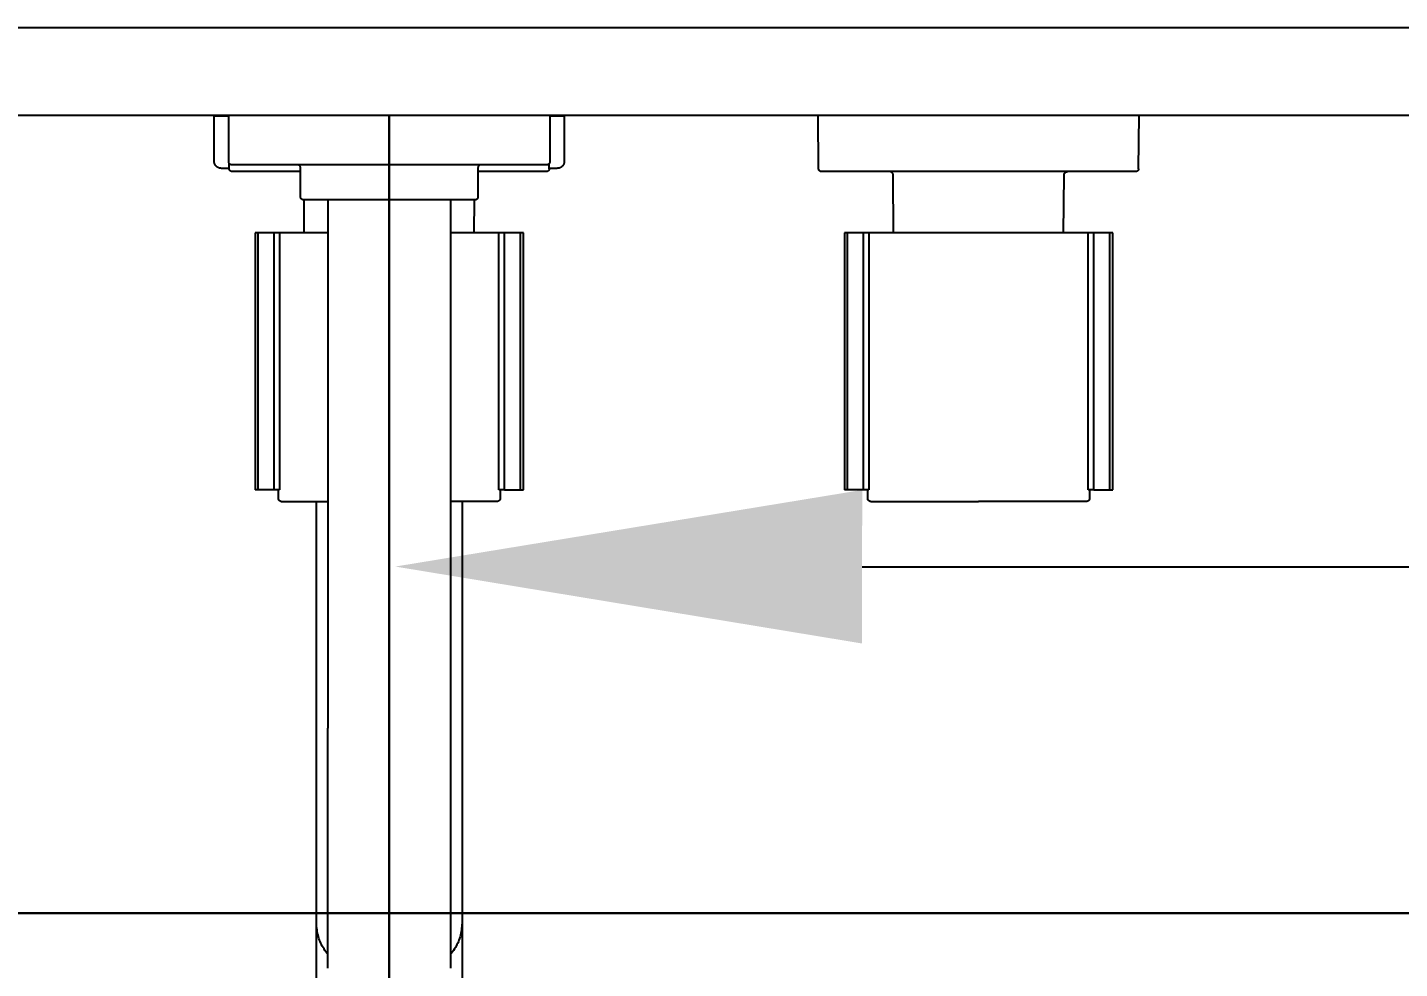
# Model space of a CAD drawing. Header units: metres. Extents: x 198 to 412, y -54 to 17.
# Drawn here: x 252.2873 to 252.5225, y -35.9552 to -35.7939 of the extents above; entities that cross this region are included whole.
import ezdxf
from ezdxf import colors
from ezdxf.entities.mleader import LeaderData, LeaderLine
from ezdxf.math import Vec2, Vec3

# ---------------------------------------------------------------- set-up
doc = ezdxf.new("R2010")
doc.units = ezdxf.units.M
doc.header["$LTSCALE"] = 10
for name, color, linetype in [('02', 2, 'Continuous'), ('A-MUROS', 6, 'Continuous'), ('A-Revoques', 1, 'Continuous'), ('A-TEXTOS', 2, 'Continuous'), ('TM-REVEST', 252, 'Continuous')]:
    doc.layers.add(name, color=color, linetype=linetype)
doc.styles.add('ARIAL', font='arial.ttf')

# ---------------------------------------------------------------- blocks, each defined once
blk = doc.blocks.new('A$C4ADF6893')
for p, q in [((-0.0275, 0), (0, 0)), ((-0.0275, -0.00004), (-0.0275, 0)), ((0, 0), (0.0275, 0)), ((0.0275, -0.00004), (0.0275, 0)), ((0.0735, 0), (0.101, 0)), ((0.07358, -0.0092), (0.0735, 0)), ((0.101, 0), (0.1285, 0)), ((0.12842, -0.0092), (0.1285, 0)), ((-0.03, -0.00794), (-0.03, -0.00014)), ((-0.03, -0.00014), (-0.0275, -0.00014)), ((-0.0275, -0.00004), (0, -0.00004)), ((-0.0275, -0.00804), (-0.0275, -0.00004)), ((0, -0.00004), (0.0275, -0.00004)), ((0.0275, -0.00004), (0.0275, -0.00804)), ((0.0275, -0.00014), (0.03, -0.00014)), ((0.03, -0.00014), (0.03, -0.00794)), ((-0.03, -0.00798), (-0.03, -0.00794)), ((-0.03, -0.00802), (-0.03, -0.00798)), ((-0.02999, -0.00806), (-0.03, -0.00802)), ((-0.02999, -0.0081), (-0.02999, -0.00806)), ((-0.02998, -0.00814), (-0.02999, -0.0081)), ((-0.02997, -0.00819), (-0.02998, -0.00814)), ((-0.02996, -0.00823), (-0.02997, -0.00819)), ((-0.02995, -0.00827), (-0.02996, -0.00823)), ((-0.02994, -0.00831), (-0.02995, -0.00827)), ((-0.02993, -0.00835), (-0.02994, -0.00831)), ((-0.02991, -0.00839), (-0.02993, -0.00835)), ((-0.0299, -0.00842), (-0.02991, -0.00839)), ((-0.02988, -0.00846), (-0.0299, -0.00842)), ((-0.02986, -0.0085), (-0.02988, -0.00846)), ((-0.02984, -0.00854), (-0.02986, -0.0085)), ((-0.02982, -0.00857), (-0.02984, -0.00854)), ((-0.02979, -0.00861), (-0.02982, -0.00857)), ((-0.02977, -0.00864), (-0.02979, -0.00861)), ((-0.02975, -0.00867), (-0.02977, -0.00864)), ((-0.02972, -0.00871), (-0.02975, -0.00867)), ((-0.02969, -0.00874), (-0.02972, -0.00871)), ((-0.02966, -0.00877), (-0.02969, -0.00874)), ((-0.02963, -0.0088), (-0.02966, -0.00877)), ((-0.0296, -0.00883), (-0.02963, -0.0088)), ((-0.02957, -0.00885), (-0.0296, -0.00883)), ((-0.02954, -0.00888), (-0.02957, -0.00885)), ((-0.02951, -0.00891), (-0.02954, -0.00888)), ((-0.02947, -0.00893), (-0.02951, -0.00891)), ((-0.02944, -0.00895), (-0.02947, -0.00893)), ((-0.0294, -0.00897), (-0.02944, -0.00895)), ((-0.02936, -0.009), (-0.0294, -0.00897)), ((-0.02933, -0.00901), (-0.02936, -0.009)), ((-0.02929, -0.00903), (-0.02933, -0.00901)), ((-0.02925, -0.00905), (-0.02929, -0.00903)), ((-0.02921, -0.00906), (-0.02925, -0.00905)), ((-0.02917, -0.00908), (-0.02921, -0.00906)), ((-0.02913, -0.00909), (-0.02917, -0.00908)), ((-0.02909, -0.0091), (-0.02913, -0.00909)), ((-0.02905, -0.00911), (-0.02909, -0.0091)), ((-0.02901, -0.00912), (-0.02905, -0.00911)), ((-0.02897, -0.00912), (-0.02901, -0.00912)), ((-0.02893, -0.00913), (-0.02897, -0.00912)), ((-0.02888, -0.00913), (-0.02893, -0.00913)), ((-0.02884, -0.00913), (-0.02888, -0.00913)), ((-0.0288, -0.00914), (-0.02884, -0.00913)), ((-0.02742, -0.00914), (-0.0288, -0.00914)), ((-0.0275, -0.00806), (-0.0275, -0.00804)), ((-0.0275, -0.00807), (-0.0275, -0.00806)), ((-0.0275, -0.00809), (-0.0275, -0.00807)), ((-0.0275, -0.00811), (-0.0275, -0.00809)), ((-0.02749, -0.00813), (-0.0275, -0.00811)), ((-0.02749, -0.00814), (-0.02749, -0.00813)), ((-0.02749, -0.00816), (-0.02749, -0.00814)), ((-0.02748, -0.00818), (-0.02749, -0.00816)), ((-0.02748, -0.00819), (-0.02748, -0.00818)), ((-0.02747, -0.00821), (-0.02748, -0.00819)), ((-0.02746, -0.00823), (-0.02747, -0.00821)), ((-0.02746, -0.00824), (-0.02746, -0.00823)), ((-0.02745, -0.00826), (-0.02746, -0.00824)), ((-0.02744, -0.00827), (-0.02745, -0.00826)), ((-0.02743, -0.00829), (-0.02744, -0.00827)), ((-0.02742, -0.0083), (-0.02743, -0.00829)), ((-0.02742, -0.0092), (-0.02743, -0.0083)), ((-0.02741, -0.00832), (-0.02742, -0.0083)), ((-0.02742, -0.00922), (-0.02742, -0.0092)), ((-0.02742, -0.00924), (-0.02742, -0.00922)), ((-0.02742, -0.00926), (-0.02742, -0.00924)), ((-0.02741, -0.00927), (-0.02742, -0.00926)), ((-0.0274, -0.00833), (-0.02741, -0.00832)), ((-0.02741, -0.00929), (-0.02741, -0.00927)), ((-0.02741, -0.00931), (-0.02741, -0.00929)), ((-0.0274, -0.00932), (-0.02741, -0.00931)), ((-0.02739, -0.00835), (-0.0274, -0.00833)), ((-0.0274, -0.00934), (-0.0274, -0.00932)), ((-0.02739, -0.00936), (-0.0274, -0.00934)), ((-0.02738, -0.00836), (-0.02739, -0.00835)), ((-0.02739, -0.00937), (-0.02739, -0.00936)), ((-0.02738, -0.00939), (-0.02739, -0.00937)), ((-0.02737, -0.00837), (-0.02738, -0.00836)), ((-0.02738, -0.00941), (-0.02738, -0.00939)), ((-0.02736, -0.00839), (-0.02737, -0.00837)), ((-0.02735, -0.0084), (-0.02736, -0.00839)), ((-0.02733, -0.00841), (-0.02735, -0.0084)), ((-0.02732, -0.00842), (-0.02733, -0.00841)), ((-0.02731, -0.00843), (-0.02732, -0.00842)), ((-0.02729, -0.00844), (-0.02731, -0.00843)), ((-0.02728, -0.00845), (-0.02729, -0.00844)), ((-0.02726, -0.00846), (-0.02728, -0.00845)), ((-0.02725, -0.00847), (-0.02726, -0.00846)), ((-0.02723, -0.00848), (-0.02725, -0.00847)), ((-0.02722, -0.00849), (-0.02723, -0.00848)), ((-0.0272, -0.0085), (-0.02722, -0.00849)), ((-0.02719, -0.0085), (-0.0272, -0.0085)), ((-0.02717, -0.00851), (-0.02719, -0.0085)), ((-0.02715, -0.00852), (-0.02717, -0.00851)), ((-0.02714, -0.00852), (-0.02715, -0.00852)), ((-0.02712, -0.00853), (-0.02714, -0.00852)), ((-0.0271, -0.00853), (-0.02712, -0.00853)), ((-0.02709, -0.00853), (-0.0271, -0.00853)), ((-0.02707, -0.00854), (-0.02709, -0.00853)), ((-0.02705, -0.00854), (-0.02707, -0.00854)), ((-0.02703, -0.00854), (-0.02705, -0.00854)), ((-0.02702, -0.00854), (-0.02703, -0.00854)), ((-0.027, -0.00854), (-0.02702, -0.00854)), ((0, -0.00854), (-0.027, -0.00854)), ((-0.01566, -0.00854), (-0.01568, -0.00854)), ((-0.01564, -0.00854), (-0.01566, -0.00854)), ((-0.01562, -0.00855), (-0.01564, -0.00854)), ((-0.01561, -0.00855), (-0.01562, -0.00855)), ((-0.01559, -0.00855), (-0.01561, -0.00855)), ((-0.01557, -0.00856), (-0.01559, -0.00855)), ((-0.01556, -0.00856), (-0.01557, -0.00856)), ((-0.01554, -0.00857), (-0.01556, -0.00856)), ((-0.01552, -0.00857), (-0.01554, -0.00857)), ((-0.01551, -0.00858), (-0.01552, -0.00857)), ((-0.01549, -0.00859), (-0.01551, -0.00858)), ((-0.01548, -0.00859), (-0.01549, -0.00859)), ((-0.01546, -0.0086), (-0.01548, -0.00859)), ((-0.01545, -0.00861), (-0.01546, -0.0086)), ((-0.01543, -0.00862), (-0.01545, -0.00861)), ((-0.01542, -0.00863), (-0.01543, -0.00862)), ((-0.0154, -0.00864), (-0.01542, -0.00863)), ((-0.01539, -0.00865), (-0.0154, -0.00864)), ((-0.01538, -0.00866), (-0.01539, -0.00865)), ((-0.01536, -0.00867), (-0.01538, -0.00866)), ((-0.01535, -0.00868), (-0.01536, -0.00867)), ((-0.01534, -0.0087), (-0.01535, -0.00868)), ((-0.01533, -0.00871), (-0.01534, -0.0087)), ((-0.01531, -0.00872), (-0.01533, -0.00871)), ((-0.0153, -0.00873), (-0.01531, -0.00872)), ((-0.01529, -0.00875), (-0.0153, -0.00873)), ((-0.01528, -0.00876), (-0.01529, -0.00875)), ((-0.01527, -0.00878), (-0.01528, -0.00876)), ((-0.01527, -0.00879), (-0.01527, -0.00878)), ((-0.01526, -0.00881), (-0.01527, -0.00879)), ((-0.01525, -0.00882), (-0.01526, -0.00881)), ((-0.01524, -0.00884), (-0.01525, -0.00882)), ((-0.01524, -0.00885), (-0.01524, -0.00884)), ((-0.01523, -0.00887), (-0.01524, -0.00885)), ((-0.01522, -0.00889), (-0.01523, -0.00887)), ((-0.01522, -0.0089), (-0.01522, -0.00889)), ((-0.01521, -0.00892), (-0.01522, -0.0089)), ((-0.01521, -0.00894), (-0.01521, -0.00892)), ((-0.01521, -0.00895), (-0.01521, -0.00894)), ((-0.0152, -0.00897), (-0.01521, -0.00895)), ((-0.0152, -0.00899), (-0.0152, -0.00897)), ((-0.0152, -0.00901), (-0.0152, -0.00899)), ((-0.0152, -0.00902), (-0.0152, -0.00901)), ((-0.0152, -0.00904), (-0.0152, -0.00902)), ((-0.0152, -0.01404), (-0.0152, -0.00904)), ((0.027, -0.00854), (0, -0.00854)), ((0.01521, -0.00895), (0.0152, -0.00897)), ((0.0152, -0.00897), (0.0152, -0.00899)), ((0.0152, -0.00899), (0.0152, -0.00901)), ((0.0152, -0.00901), (0.0152, -0.00902)), ((0.0152, -0.00902), (0.0152, -0.00904)), ((0.0152, -0.00904), (0.0152, -0.01404)), ((0.01522, -0.0089), (0.01521, -0.00892)), ((0.01521, -0.00892), (0.01521, -0.00894)), ((0.01521, -0.00894), (0.01521, -0.00895)), ((0.01523, -0.00887), (0.01522, -0.00889)), ((0.01522, -0.00889), (0.01522, -0.0089)), ((0.01524, -0.00884), (0.01523, -0.00886)), ((0.01523, -0.00886), (0.01523, -0.00887)), ((0.01525, -0.00882), (0.01524, -0.00884)), ((0.01526, -0.00881), (0.01525, -0.00882)), ((0.01527, -0.00878), (0.01526, -0.00879)), ((0.01526, -0.00879), (0.01526, -0.00881)), ((0.01528, -0.00877), (0.01527, -0.00878)), ((0.01529, -0.00875), (0.01528, -0.00877)), ((0.0153, -0.00874), (0.01529, -0.00875)), ((0.01531, -0.00872), (0.0153, -0.00874)), ((0.01532, -0.00871), (0.01531, -0.00872)), ((0.01534, -0.0087), (0.01532, -0.00871)), ((0.01535, -0.00869), (0.01534, -0.0087)), ((0.01536, -0.00867), (0.01535, -0.00869)), ((0.01537, -0.00866), (0.01536, -0.00867)), ((0.01539, -0.00865), (0.01537, -0.00866)), ((0.0154, -0.00864), (0.01539, -0.00865)), ((0.01541, -0.00863), (0.0154, -0.00864)), ((0.01543, -0.00862), (0.01541, -0.00863)), ((0.01544, -0.00861), (0.01543, -0.00862)), ((0.01546, -0.0086), (0.01544, -0.00861)), ((0.01547, -0.0086), (0.01546, -0.0086)), ((0.01549, -0.00859), (0.01547, -0.0086)), ((0.0155, -0.00858), (0.01549, -0.00859)), ((0.01552, -0.00857), (0.0155, -0.00858)), ((0.01553, -0.00857), (0.01552, -0.00857)), ((0.01555, -0.00856), (0.01553, -0.00857)), ((0.01557, -0.00856), (0.01555, -0.00856)), ((0.01558, -0.00855), (0.01557, -0.00856)), ((0.0156, -0.00855), (0.01558, -0.00855)), ((0.01562, -0.00855), (0.0156, -0.00855)), ((0.01563, -0.00854), (0.01562, -0.00855)), ((0.01565, -0.00854), (0.01563, -0.00854)), ((0.01567, -0.00854), (0.01565, -0.00854)), ((0.01568, -0.00854), (0.01567, -0.00854)), ((0.02702, -0.00854), (0.027, -0.00854)), ((0.02703, -0.00854), (0.02702, -0.00854)), ((0.02705, -0.00854), (0.02703, -0.00854)), ((0.02707, -0.00854), (0.02705, -0.00854)), ((0.02709, -0.00853), (0.02707, -0.00854)), ((0.0271, -0.00853), (0.02709, -0.00853)), ((0.02712, -0.00853), (0.0271, -0.00853)), ((0.02714, -0.00852), (0.02712, -0.00853)), ((0.02715, -0.00852), (0.02714, -0.00852)), ((0.02717, -0.00851), (0.02715, -0.00852)), ((0.02719, -0.0085), (0.02717, -0.00851)), ((0.0272, -0.0085), (0.02719, -0.0085)), ((0.02722, -0.00849), (0.0272, -0.0085)), ((0.02723, -0.00848), (0.02722, -0.00849)), ((0.02725, -0.00847), (0.02723, -0.00848)), ((0.02726, -0.00846), (0.02725, -0.00847)), ((0.02728, -0.00845), (0.02726, -0.00846)), ((0.02729, -0.00844), (0.02728, -0.00845)), ((0.02731, -0.00843), (0.02729, -0.00844)), ((0.02732, -0.00842), (0.02731, -0.00843)), ((0.02733, -0.00841), (0.02732, -0.00842)), ((0.02735, -0.0084), (0.02733, -0.00841)), ((0.02736, -0.00839), (0.02735, -0.0084)), ((0.02737, -0.00837), (0.02736, -0.00839)), ((0.02738, -0.00836), (0.02737, -0.00837)), ((0.02739, -0.00835), (0.02738, -0.00836)), ((0.02739, -0.00937), (0.02738, -0.00939)), ((0.02738, -0.00939), (0.02738, -0.00941)), ((0.0274, -0.00833), (0.02739, -0.00835)), ((0.0274, -0.00934), (0.02739, -0.00936)), ((0.02739, -0.00936), (0.02739, -0.00937)), ((0.02741, -0.00832), (0.0274, -0.00833)), ((0.02741, -0.00931), (0.0274, -0.00932)), ((0.0274, -0.00932), (0.0274, -0.00934)), ((0.02742, -0.0083), (0.02741, -0.00832)), ((0.02742, -0.00926), (0.02741, -0.00927)), ((0.02741, -0.00927), (0.02741, -0.00929)), ((0.02741, -0.00929), (0.02741, -0.00931)), ((0.02743, -0.00829), (0.02742, -0.0083)), ((0.02742, -0.0092), (0.02743, -0.0083)), ((0.0288, -0.00914), (0.02742, -0.00914)), ((0.02742, -0.0092), (0.02742, -0.00922)), ((0.02742, -0.00922), (0.02742, -0.00924)), ((0.02742, -0.00924), (0.02742, -0.00926)), ((0.02744, -0.00827), (0.02743, -0.00829)), ((0.02745, -0.00826), (0.02744, -0.00827)), ((0.02746, -0.00824), (0.02745, -0.00826)), ((0.02747, -0.00821), (0.02746, -0.00823)), ((0.02746, -0.00823), (0.02746, -0.00824)), ((0.02748, -0.00819), (0.02747, -0.00821)), ((0.02749, -0.00816), (0.02748, -0.00818)), ((0.02748, -0.00818), (0.02748, -0.00819)), ((0.0275, -0.00811), (0.02749, -0.00813)), ((0.02749, -0.00813), (0.02749, -0.00814)), ((0.02749, -0.00814), (0.02749, -0.00816)), ((0.0275, -0.00804), (0.0275, -0.00806)), ((0.0275, -0.00806), (0.0275, -0.00807)), ((0.0275, -0.00807), (0.0275, -0.00809)), ((0.0275, -0.00809), (0.0275, -0.00811)), ((0.02884, -0.00913), (0.0288, -0.00914)), ((0.02888, -0.00913), (0.02884, -0.00913)), ((0.02893, -0.00913), (0.02888, -0.00913)), ((0.02897, -0.00912), (0.02893, -0.00913)), ((0.02901, -0.00912), (0.02897, -0.00912)), ((0.02905, -0.00911), (0.02901, -0.00912)), ((0.02909, -0.0091), (0.02905, -0.00911)), ((0.02913, -0.00909), (0.02909, -0.0091)), ((0.02917, -0.00908), (0.02913, -0.00909)), ((0.02921, -0.00906), (0.02917, -0.00908)), ((0.02925, -0.00905), (0.02921, -0.00906)), ((0.02929, -0.00903), (0.02925, -0.00905)), ((0.02933, -0.00901), (0.02929, -0.00903)), ((0.02936, -0.009), (0.02933, -0.00901)), ((0.0294, -0.00897), (0.02936, -0.009)), ((0.02944, -0.00895), (0.0294, -0.00897)), ((0.02947, -0.00893), (0.02944, -0.00895)), ((0.02951, -0.00891), (0.02947, -0.00893)), ((0.02954, -0.00888), (0.02951, -0.00891)), ((0.02957, -0.00885), (0.02954, -0.00888)), ((0.0296, -0.00883), (0.02957, -0.00885)), ((0.02963, -0.0088), (0.0296, -0.00883)), ((0.02966, -0.00877), (0.02963, -0.0088)), ((0.02969, -0.00874), (0.02966, -0.00877)), ((0.02972, -0.00871), (0.02969, -0.00874)), ((0.02975, -0.00867), (0.02972, -0.00871)), ((0.02977, -0.00864), (0.02975, -0.00867)), ((0.02979, -0.00861), (0.02977, -0.00864)), ((0.02982, -0.00857), (0.02979, -0.00861)), ((0.02984, -0.00854), (0.02982, -0.00857)), ((0.02986, -0.0085), (0.02984, -0.00854)), ((0.02988, -0.00846), (0.02986, -0.0085)), ((0.0299, -0.00842), (0.02988, -0.00846)), ((0.02991, -0.00839), (0.0299, -0.00842)), ((0.02993, -0.00835), (0.02991, -0.00839)), ((0.02994, -0.00831), (0.02993, -0.00835)), ((0.02995, -0.00827), (0.02994, -0.00831)), ((0.02996, -0.00823), (0.02995, -0.00827)), ((0.02997, -0.00819), (0.02996, -0.00823)), ((0.02998, -0.00814), (0.02997, -0.00819)), ((0.02999, -0.0081), (0.02998, -0.00814)), ((0.03, -0.00802), (0.02999, -0.00806)), ((0.02999, -0.00806), (0.02999, -0.0081)), ((0.03, -0.00794), (0.03, -0.00798)), ((0.03, -0.00798), (0.03, -0.00802)), ((0.07358, -0.00922), (0.07358, -0.0092)), ((0.07358, -0.00924), (0.07358, -0.00922)), ((0.07358, -0.00926), (0.07358, -0.00924)), ((0.07359, -0.00927), (0.07358, -0.00926)), ((0.07359, -0.00929), (0.07359, -0.00927)), ((0.07359, -0.00931), (0.07359, -0.00929)), ((0.0736, -0.00932), (0.07359, -0.00931)), ((0.0736, -0.00934), (0.0736, -0.00932)), ((0.07361, -0.00936), (0.0736, -0.00934)), ((0.07361, -0.00937), (0.07361, -0.00936)), ((0.07362, -0.00939), (0.07361, -0.00937)), ((0.07362, -0.00941), (0.07362, -0.00939)), ((0.12839, -0.00937), (0.12838, -0.00939)), ((0.12838, -0.00939), (0.12838, -0.00941)), ((0.1284, -0.00934), (0.12839, -0.00936)), ((0.12839, -0.00936), (0.12839, -0.00937)), ((0.12841, -0.00931), (0.1284, -0.00932)), ((0.1284, -0.00932), (0.1284, -0.00934)), ((0.12842, -0.00926), (0.12841, -0.00927)), ((0.12841, -0.00927), (0.12841, -0.00929)), ((0.12841, -0.00929), (0.12841, -0.00931)), ((0.12842, -0.0092), (0.12842, -0.00922)), ((0.12842, -0.00922), (0.12842, -0.00924)), ((0.12842, -0.00924), (0.12842, -0.00926)), ((-0.02737, -0.00942), (-0.02738, -0.00941)), ((-0.02736, -0.00944), (-0.02737, -0.00942)), ((-0.02735, -0.00945), (-0.02736, -0.00944)), ((-0.02734, -0.00947), (-0.02735, -0.00945)), ((-0.02733, -0.00948), (-0.02734, -0.00947)), ((-0.02732, -0.0095), (-0.02733, -0.00948)), ((-0.02731, -0.00951), (-0.02732, -0.0095)), ((-0.0273, -0.00952), (-0.02731, -0.00951)), ((-0.02729, -0.00954), (-0.0273, -0.00952)), ((-0.02728, -0.00955), (-0.02729, -0.00954)), ((-0.02727, -0.00956), (-0.02728, -0.00955)), ((-0.02725, -0.00957), (-0.02727, -0.00956)), ((-0.02724, -0.00958), (-0.02725, -0.00957)), ((-0.02723, -0.0096), (-0.02724, -0.00958)), ((-0.02721, -0.00961), (-0.02723, -0.0096)), ((-0.0272, -0.00962), (-0.02721, -0.00961)), ((-0.02718, -0.00962), (-0.0272, -0.00962)), ((-0.02717, -0.00963), (-0.02718, -0.00962)), ((-0.02715, -0.00964), (-0.02717, -0.00963)), ((-0.02714, -0.00965), (-0.02715, -0.00964)), ((-0.02712, -0.00966), (-0.02714, -0.00965)), ((-0.02711, -0.00966), (-0.02712, -0.00966)), ((-0.02709, -0.00967), (-0.02711, -0.00966)), ((-0.02707, -0.00968), (-0.02709, -0.00967)), ((-0.02706, -0.00968), (-0.02707, -0.00968)), ((-0.02704, -0.00969), (-0.02706, -0.00968)), ((-0.02702, -0.00969), (-0.02704, -0.00969)), ((-0.02701, -0.00969), (-0.02702, -0.00969)), ((-0.02699, -0.0097), (-0.02701, -0.00969)), ((-0.02697, -0.0097), (-0.02699, -0.0097)), ((-0.02695, -0.0097), (-0.02697, -0.0097)), ((-0.02694, -0.0097), (-0.02695, -0.0097)), ((-0.02692, -0.0097), (-0.02694, -0.0097)), ((-0.0152, -0.0097), (-0.02692, -0.0097)), ((-0.0152, -0.0097), (-0.01521, -0.0097)), ((0.02692, -0.0097), (0.0152, -0.0097)), ((0.0152, -0.0097), (0.01521, -0.0097)), ((0.02694, -0.0097), (0.02692, -0.0097)), ((0.02695, -0.0097), (0.02694, -0.0097)), ((0.02697, -0.0097), (0.02695, -0.0097)), ((0.02699, -0.0097), (0.02697, -0.0097)), ((0.02701, -0.00969), (0.02699, -0.0097)), ((0.02702, -0.00969), (0.02701, -0.00969)), ((0.02704, -0.00969), (0.02702, -0.00969)), ((0.02706, -0.00968), (0.02704, -0.00969)), ((0.02707, -0.00968), (0.02706, -0.00968)), ((0.02709, -0.00967), (0.02707, -0.00968)), ((0.02711, -0.00966), (0.02709, -0.00967)), ((0.02712, -0.00966), (0.02711, -0.00966)), ((0.02714, -0.00965), (0.02712, -0.00966)), ((0.02715, -0.00964), (0.02714, -0.00965)), ((0.02717, -0.00963), (0.02715, -0.00964)), ((0.02718, -0.00962), (0.02717, -0.00963)), ((0.0272, -0.00962), (0.02718, -0.00962)), ((0.02721, -0.00961), (0.0272, -0.00962)), ((0.02723, -0.0096), (0.02721, -0.00961)), ((0.02724, -0.00958), (0.02723, -0.0096)), ((0.02725, -0.00957), (0.02724, -0.00958)), ((0.02727, -0.00956), (0.02725, -0.00957)), ((0.02728, -0.00955), (0.02727, -0.00956)), ((0.02729, -0.00954), (0.02728, -0.00955)), ((0.0273, -0.00952), (0.02729, -0.00954)), ((0.02731, -0.00951), (0.0273, -0.00952)), ((0.02732, -0.0095), (0.02731, -0.00951)), ((0.02733, -0.00948), (0.02732, -0.0095)), ((0.02734, -0.00947), (0.02733, -0.00948)), ((0.02735, -0.00945), (0.02734, -0.00947)), ((0.02736, -0.00944), (0.02735, -0.00945)), ((0.02737, -0.00942), (0.02736, -0.00944)), ((0.02738, -0.00941), (0.02737, -0.00942)), ((0.07363, -0.00942), (0.07362, -0.00941)), ((0.07364, -0.00944), (0.07363, -0.00942)), ((0.07365, -0.00945), (0.07364, -0.00944)), ((0.07366, -0.00947), (0.07365, -0.00945)), ((0.07367, -0.00948), (0.07366, -0.00947)), ((0.07368, -0.0095), (0.07367, -0.00948)), ((0.07369, -0.00951), (0.07368, -0.0095)), ((0.0737, -0.00952), (0.07369, -0.00951)), ((0.07371, -0.00954), (0.0737, -0.00952)), ((0.07372, -0.00955), (0.07371, -0.00954)), ((0.07373, -0.00956), (0.07372, -0.00955)), ((0.07375, -0.00957), (0.07373, -0.00956)), ((0.07376, -0.00958), (0.07375, -0.00957)), ((0.07377, -0.0096), (0.07376, -0.00958)), ((0.07379, -0.00961), (0.07377, -0.0096)), ((0.0738, -0.00962), (0.07379, -0.00961)), ((0.07382, -0.00962), (0.0738, -0.00962)), ((0.07383, -0.00963), (0.07382, -0.00962)), ((0.07385, -0.00964), (0.07383, -0.00963)), ((0.07386, -0.00965), (0.07385, -0.00964)), ((0.07388, -0.00966), (0.07386, -0.00965)), ((0.07389, -0.00966), (0.07388, -0.00966)), ((0.07391, -0.00967), (0.07389, -0.00966)), ((0.07393, -0.00968), (0.07391, -0.00967)), ((0.07394, -0.00968), (0.07393, -0.00968)), ((0.07396, -0.00969), (0.07394, -0.00968)), ((0.07398, -0.00969), (0.07396, -0.00969)), ((0.07399, -0.00969), (0.07398, -0.00969)), ((0.07401, -0.0097), (0.07399, -0.00969)), ((0.07403, -0.0097), (0.07401, -0.0097)), ((0.07405, -0.0097), (0.07403, -0.0097)), ((0.07406, -0.0097), (0.07405, -0.0097)), ((0.07408, -0.0097), (0.07406, -0.0097)), ((0.101, -0.0097), (0.07408, -0.0097)), ((0.08581, -0.0097), (0.08579, -0.0097)), ((0.08583, -0.0097), (0.08581, -0.0097)), ((0.08585, -0.00971), (0.08583, -0.0097)), ((0.08587, -0.00971), (0.08585, -0.00971)), ((0.08589, -0.00972), (0.08587, -0.00971)), ((0.08591, -0.00972), (0.08589, -0.00972)), ((0.08593, -0.00973), (0.08591, -0.00972)), ((0.08595, -0.00973), (0.08593, -0.00973)), ((0.08597, -0.00974), (0.08595, -0.00973)), ((0.08599, -0.00975), (0.08597, -0.00974)), ((0.08601, -0.00976), (0.08599, -0.00975)), ((0.08603, -0.00976), (0.08601, -0.00976)), ((0.08605, -0.00977), (0.08603, -0.00976)), ((0.08606, -0.00978), (0.08605, -0.00977)), ((0.08608, -0.00979), (0.08606, -0.00978)), ((0.0861, -0.00981), (0.08608, -0.00979)), ((0.08611, -0.00982), (0.0861, -0.00981)), ((0.08613, -0.00983), (0.08611, -0.00982)), ((0.08615, -0.00984), (0.08613, -0.00983)), ((0.08616, -0.00986), (0.08615, -0.00984)), ((0.08618, -0.00987), (0.08616, -0.00986)), ((0.08619, -0.00989), (0.08618, -0.00987)), ((0.08621, -0.0099), (0.08619, -0.00989)), ((0.08622, -0.00992), (0.08621, -0.0099)), ((0.08623, -0.00993), (0.08622, -0.00992)), ((0.08624, -0.00995), (0.08623, -0.00993)), ((0.08626, -0.00997), (0.08624, -0.00995)), ((0.08627, -0.00998), (0.08626, -0.00997)), ((0.08628, -0.01), (0.08627, -0.00998)), ((0.08629, -0.01002), (0.08628, -0.01)), ((0.0863, -0.01004), (0.08629, -0.01002)), ((0.0863, -0.01006), (0.0863, -0.01004)), ((0.08631, -0.01007), (0.0863, -0.01006)), ((0.08632, -0.01009), (0.08631, -0.01007)), ((0.08633, -0.01011), (0.08632, -0.01009)), ((0.08633, -0.01013), (0.08633, -0.01011)), ((0.08634, -0.01015), (0.08633, -0.01013)), ((0.08634, -0.01017), (0.08634, -0.01015)), ((0.08635, -0.01019), (0.08634, -0.01017)), ((0.08635, -0.01021), (0.08635, -0.01019)), ((0.08635, -0.01023), (0.08635, -0.01021)), ((0.08636, -0.01025), (0.08635, -0.01023)), ((0.08636, -0.01027), (0.08636, -0.01025)), ((0.08636, -0.01029), (0.08636, -0.01027)), ((0.08644, -0.0202), (0.08636, -0.01029)), ((0.12792, -0.0097), (0.101, -0.0097)), ((0.11556, -0.0202), (0.11564, -0.01029)), ((0.11564, -0.01025), (0.11565, -0.01023)), ((0.11564, -0.01027), (0.11564, -0.01025)), ((0.11564, -0.01029), (0.11564, -0.01027)), ((0.11565, -0.01019), (0.11566, -0.01017)), ((0.11565, -0.01021), (0.11565, -0.01019)), ((0.11565, -0.01023), (0.11565, -0.01021)), ((0.11566, -0.01015), (0.11567, -0.01013)), ((0.11566, -0.01017), (0.11566, -0.01015)), ((0.11567, -0.01011), (0.11568, -0.01009)), ((0.11567, -0.01013), (0.11567, -0.01011)), ((0.11568, -0.01009), (0.11569, -0.01007)), ((0.11569, -0.01007), (0.1157, -0.01006)), ((0.1157, -0.01004), (0.11571, -0.01002)), ((0.1157, -0.01006), (0.1157, -0.01004)), ((0.11571, -0.01002), (0.11572, -0.01)), ((0.11572, -0.01), (0.11573, -0.00998)), ((0.11573, -0.00998), (0.11574, -0.00997)), ((0.11574, -0.00997), (0.11576, -0.00995)), ((0.11576, -0.00995), (0.11577, -0.00993)), ((0.11577, -0.00993), (0.11578, -0.00992)), ((0.11578, -0.00992), (0.11579, -0.0099)), ((0.11579, -0.0099), (0.11581, -0.00989)), ((0.11581, -0.00989), (0.11582, -0.00987)), ((0.11582, -0.00987), (0.11584, -0.00986)), ((0.11584, -0.00986), (0.11585, -0.00984)), ((0.11585, -0.00984), (0.11587, -0.00983)), ((0.11587, -0.00983), (0.11589, -0.00982)), ((0.11589, -0.00982), (0.1159, -0.00981)), ((0.1159, -0.00981), (0.11592, -0.00979)), ((0.11592, -0.00979), (0.11594, -0.00978)), ((0.11594, -0.00978), (0.11595, -0.00977)), ((0.11595, -0.00977), (0.11597, -0.00976)), ((0.11597, -0.00976), (0.11599, -0.00976)), ((0.11599, -0.00976), (0.11601, -0.00975)), ((0.11601, -0.00975), (0.11603, -0.00974)), ((0.11603, -0.00974), (0.11605, -0.00973)), ((0.11605, -0.00973), (0.11607, -0.00973)), ((0.11607, -0.00973), (0.11609, -0.00972)), ((0.11609, -0.00972), (0.11611, -0.00972)), ((0.11611, -0.00972), (0.11613, -0.00971)), ((0.11613, -0.00971), (0.11615, -0.00971)), ((0.11615, -0.00971), (0.11617, -0.0097)), ((0.11617, -0.0097), (0.11619, -0.0097)), ((0.11619, -0.0097), (0.11621, -0.0097)), ((0.12794, -0.0097), (0.12792, -0.0097)), ((0.12795, -0.0097), (0.12794, -0.0097)), ((0.12797, -0.0097), (0.12795, -0.0097)), ((0.12799, -0.0097), (0.12797, -0.0097)), ((0.12801, -0.00969), (0.12799, -0.0097)), ((0.12802, -0.00969), (0.12801, -0.00969)), ((0.12804, -0.00969), (0.12802, -0.00969)), ((0.12806, -0.00968), (0.12804, -0.00969)), ((0.12807, -0.00968), (0.12806, -0.00968)), ((0.12809, -0.00967), (0.12807, -0.00968)), ((0.12811, -0.00966), (0.12809, -0.00967)), ((0.12812, -0.00966), (0.12811, -0.00966)), ((0.12814, -0.00965), (0.12812, -0.00966)), ((0.12815, -0.00964), (0.12814, -0.00965)), ((0.12817, -0.00963), (0.12815, -0.00964)), ((0.12818, -0.00962), (0.12817, -0.00963)), ((0.1282, -0.00962), (0.12818, -0.00962)), ((0.12821, -0.00961), (0.1282, -0.00962)), ((0.12823, -0.0096), (0.12821, -0.00961)), ((0.12824, -0.00958), (0.12823, -0.0096)), ((0.12825, -0.00957), (0.12824, -0.00958)), ((0.12827, -0.00956), (0.12825, -0.00957)), ((0.12828, -0.00955), (0.12827, -0.00956)), ((0.12829, -0.00954), (0.12828, -0.00955)), ((0.1283, -0.00952), (0.12829, -0.00954)), ((0.12831, -0.00951), (0.1283, -0.00952)), ((0.12832, -0.0095), (0.12831, -0.00951)), ((0.12833, -0.00948), (0.12832, -0.0095)), ((0.12834, -0.00947), (0.12833, -0.00948)), ((0.12835, -0.00945), (0.12834, -0.00947)), ((0.12836, -0.00944), (0.12835, -0.00945)), ((0.12837, -0.00942), (0.12836, -0.00944)), ((0.12838, -0.00941), (0.12837, -0.00942)), ((-0.0152, -0.01406), (-0.0152, -0.01404)), ((-0.0152, -0.01407), (-0.0152, -0.01406)), ((-0.0152, -0.01409), (-0.0152, -0.01407)), ((-0.0152, -0.01411), (-0.0152, -0.01409)), ((0.0152, -0.01404), (0.0152, -0.01406)), ((0.0152, -0.01406), (0.0152, -0.01407)), ((0.0152, -0.01407), (0.0152, -0.01409)), ((0.0152, -0.01409), (0.0152, -0.01411)), ((-0.01519, -0.01413), (-0.0152, -0.01411)), ((-0.01519, -0.01414), (-0.01519, -0.01413)), ((-0.01519, -0.01416), (-0.01519, -0.01414)), ((-0.01518, -0.01418), (-0.01519, -0.01416)), ((-0.01518, -0.01419), (-0.01518, -0.01418)), ((-0.01517, -0.01421), (-0.01518, -0.01419)), ((-0.01516, -0.01423), (-0.01517, -0.01421)), ((-0.01516, -0.01424), (-0.01516, -0.01423)), ((-0.01515, -0.01426), (-0.01516, -0.01424)), ((-0.01514, -0.01427), (-0.01515, -0.01426)), ((-0.01513, -0.01429), (-0.01514, -0.01427)), ((-0.01512, -0.0143), (-0.01513, -0.01429)), ((-0.01511, -0.01432), (-0.01512, -0.0143)), ((-0.0151, -0.01433), (-0.01511, -0.01432)), ((-0.01509, -0.01435), (-0.0151, -0.01433)), ((-0.01508, -0.01436), (-0.01509, -0.01435)), ((-0.01507, -0.01437), (-0.01508, -0.01436)), ((-0.01506, -0.01439), (-0.01507, -0.01437)), ((-0.01505, -0.0144), (-0.01506, -0.01439)), ((-0.01503, -0.01441), (-0.01505, -0.0144)), ((-0.01502, -0.01442), (-0.01503, -0.01441)), ((-0.01501, -0.01443), (-0.01502, -0.01442)), ((-0.01499, -0.01444), (-0.01501, -0.01443)), ((-0.01498, -0.01445), (-0.01499, -0.01444)), ((-0.01496, -0.01446), (-0.01498, -0.01445)), ((-0.01495, -0.01447), (-0.01496, -0.01446)), ((-0.01493, -0.01448), (-0.01495, -0.01447)), ((-0.01492, -0.01449), (-0.01493, -0.01448)), ((-0.0149, -0.0145), (-0.01492, -0.01449)), ((-0.01489, -0.0145), (-0.0149, -0.0145)), ((-0.01487, -0.01451), (-0.01489, -0.0145)), ((-0.01485, -0.01452), (-0.01487, -0.01451)), ((-0.01484, -0.01452), (-0.01485, -0.01452)), ((-0.01482, -0.01453), (-0.01484, -0.01452)), ((-0.0148, -0.01453), (-0.01482, -0.01453)), ((-0.01479, -0.01453), (-0.0148, -0.01453)), ((-0.01477, -0.01454), (-0.01479, -0.01453)), ((-0.01475, -0.01454), (-0.01477, -0.01454)), ((-0.01473, -0.01454), (-0.01475, -0.01454)), ((-0.01472, -0.01454), (-0.01473, -0.01454)), ((-0.0147, -0.01454), (-0.01472, -0.01454)), ((0, -0.01454), (-0.0147, -0.01454)), ((-0.01456, -0.0202), (-0.01461, -0.01454)), ((-0.0105, -0.01454), (-0.0105, -0.10504)), ((0.0147, -0.01454), (0, -0.01454)), ((0.0105, -0.01454), (0.0105, -0.10504)), ((0.01456, -0.0202), (0.01461, -0.01454)), ((0.01472, -0.01454), (0.0147, -0.01454)), ((0.01473, -0.01454), (0.01472, -0.01454)), ((0.01475, -0.01454), (0.01473, -0.01454)), ((0.01477, -0.01454), (0.01475, -0.01454)), ((0.01479, -0.01453), (0.01477, -0.01454)), ((0.0148, -0.01453), (0.01479, -0.01453)), ((0.01482, -0.01453), (0.0148, -0.01453)), ((0.01484, -0.01452), (0.01482, -0.01453)), ((0.01485, -0.01452), (0.01484, -0.01452)), ((0.01487, -0.01451), (0.01485, -0.01452)), ((0.01489, -0.0145), (0.01487, -0.01451)), ((0.0149, -0.0145), (0.01489, -0.0145)), ((0.01492, -0.01449), (0.0149, -0.0145)), ((0.01493, -0.01448), (0.01492, -0.01449)), ((0.01495, -0.01447), (0.01493, -0.01448)), ((0.01496, -0.01446), (0.01495, -0.01447)), ((0.01498, -0.01445), (0.01496, -0.01446)), ((0.01499, -0.01444), (0.01498, -0.01445)), ((0.01501, -0.01443), (0.01499, -0.01444)), ((0.01502, -0.01442), (0.01501, -0.01443)), ((0.01503, -0.01441), (0.01502, -0.01442)), ((0.01505, -0.0144), (0.01503, -0.01441)), ((0.01506, -0.01439), (0.01505, -0.0144)), ((0.01507, -0.01437), (0.01506, -0.01439)), ((0.01508, -0.01436), (0.01507, -0.01437)), ((0.01509, -0.01435), (0.01508, -0.01436)), ((0.0151, -0.01433), (0.01509, -0.01435)), ((0.01511, -0.01432), (0.0151, -0.01433)), ((0.01512, -0.0143), (0.01511, -0.01432)), ((0.01513, -0.01429), (0.01512, -0.0143)), ((0.01514, -0.01427), (0.01513, -0.01429)), ((0.01515, -0.01426), (0.01514, -0.01427)), ((0.01516, -0.01424), (0.01515, -0.01426)), ((0.01517, -0.01421), (0.01516, -0.01423)), ((0.01516, -0.01423), (0.01516, -0.01424)), ((0.01518, -0.01419), (0.01517, -0.01421)), ((0.01519, -0.01416), (0.01518, -0.01418)), ((0.01518, -0.01418), (0.01518, -0.01419)), ((0.0152, -0.01411), (0.01519, -0.01413)), ((0.01519, -0.01413), (0.01519, -0.01414)), ((0.01519, -0.01414), (0.01519, -0.01416)), ((-0.023, -0.0202), (-0.023, -0.0642)), ((-0.0225, -0.0202), (-0.023, -0.0202)), ((-0.0225, -0.0202), (-0.0225, -0.0642)), ((-0.01977, -0.0202), (-0.0225, -0.0202)), ((-0.01977, -0.0202), (-0.01977, -0.0642)), ((-0.01879, -0.0202), (-0.01977, -0.0202)), ((-0.0105, -0.0202), (-0.01879, -0.0202)), ((-0.01879, -0.0202), (-0.01879, -0.0642)), ((0.01879, -0.0202), (0.0105, -0.0202)), ((0.01879, -0.0642), (0.01879, -0.0202)), ((0.01977, -0.0202), (0.01879, -0.0202)), ((0.0225, -0.0202), (0.01977, -0.0202)), ((0.01977, -0.0642), (0.01977, -0.0202)), ((0.0225, -0.0642), (0.0225, -0.0202)), ((0.023, -0.0202), (0.0225, -0.0202)), ((0.023, -0.0642), (0.023, -0.0202)), ((0.0785, -0.0202), (0.078, -0.0202)), ((0.078, -0.0202), (0.078, -0.0642)), ((0.0785, -0.0202), (0.0785, -0.0642)), ((0.08123, -0.0202), (0.0785, -0.0202)), ((0.08123, -0.0202), (0.08123, -0.0642)), ((0.08221, -0.0202), (0.08123, -0.0202)), ((0.08221, -0.0202), (0.08221, -0.0642)), ((0.101, -0.0202), (0.08221, -0.0202)), ((0.11979, -0.0202), (0.101, -0.0202)), ((0.12077, -0.0202), (0.11979, -0.0202)), ((0.11979, -0.0642), (0.11979, -0.0202)), ((0.12077, -0.0642), (0.12077, -0.0202)), ((0.1235, -0.0202), (0.12077, -0.0202)), ((0.1235, -0.0642), (0.1235, -0.0202)), ((0.124, -0.0202), (0.1235, -0.0202)), ((0.124, -0.0642), (0.124, -0.0202)), ((-0.0225, -0.0642), (-0.023, -0.0642)), ((-0.01977, -0.0642), (-0.0225, -0.0642)), ((-0.01879, -0.0642), (-0.01977, -0.0642)), ((-0.019, -0.0657), (-0.019, -0.0642)), ((-0.019, -0.06572), (-0.019, -0.0657)), ((-0.019, -0.06573), (-0.019, -0.06572)), ((-0.019, -0.06575), (-0.019, -0.06573)), ((-0.019, -0.06577), (-0.019, -0.06575)), ((-0.01899, -0.06579), (-0.019, -0.06577)), ((-0.01899, -0.0658), (-0.01899, -0.06579)), ((-0.01899, -0.06582), (-0.01899, -0.0658)), ((-0.01898, -0.06584), (-0.01899, -0.06582)), ((-0.01898, -0.06585), (-0.01898, -0.06584)), ((0.01977, -0.0642), (0.01879, -0.0642)), ((0.01899, -0.06582), (0.01898, -0.06584)), ((0.01898, -0.06584), (0.01898, -0.06585)), ((0.019, -0.06577), (0.01899, -0.06579)), ((0.01899, -0.06579), (0.01899, -0.0658)), ((0.01899, -0.0658), (0.01899, -0.06582)), ((0.019, -0.0642), (0.019, -0.0657)), ((0.019, -0.0657), (0.019, -0.06572)), ((0.019, -0.06572), (0.019, -0.06573)), ((0.019, -0.06573), (0.019, -0.06575)), ((0.019, -0.06575), (0.019, -0.06577)), ((0.01977, -0.0642), (0.0225, -0.0642)), ((0.0225, -0.0642), (0.023, -0.0642)), ((0.0785, -0.0642), (0.078, -0.0642)), ((0.08123, -0.0642), (0.0785, -0.0642)), ((0.08221, -0.0642), (0.08123, -0.0642)), ((0.082, -0.0657), (0.082, -0.0642)), ((0.082, -0.06572), (0.082, -0.0657)), ((0.082, -0.06573), (0.082, -0.06572)), ((0.082, -0.06575), (0.082, -0.06573)), ((0.082, -0.06577), (0.082, -0.06575)), ((0.08201, -0.06579), (0.082, -0.06577)), ((0.08201, -0.0658), (0.08201, -0.06579)), ((0.08201, -0.06582), (0.08201, -0.0658)), ((0.08202, -0.06584), (0.08201, -0.06582)), ((0.08202, -0.06585), (0.08202, -0.06584)), ((0.12077, -0.0642), (0.11979, -0.0642)), ((0.11999, -0.06582), (0.11998, -0.06584)), ((0.11998, -0.06584), (0.11998, -0.06585)), ((0.12, -0.06577), (0.11999, -0.06579)), ((0.11999, -0.06579), (0.11999, -0.0658)), ((0.11999, -0.0658), (0.11999, -0.06582)), ((0.12, -0.0642), (0.12, -0.0657)), ((0.12, -0.0657), (0.12, -0.06572)), ((0.12, -0.06572), (0.12, -0.06573)), ((0.12, -0.06573), (0.12, -0.06575)), ((0.12, -0.06575), (0.12, -0.06577)), ((0.12077, -0.0642), (0.1235, -0.0642)), ((0.1235, -0.0642), (0.124, -0.0642)), ((-0.01897, -0.06587), (-0.01898, -0.06585)), ((-0.01896, -0.06589), (-0.01897, -0.06587)), ((-0.01896, -0.0659), (-0.01896, -0.06589)), ((-0.01895, -0.06592), (-0.01896, -0.0659)), ((-0.01894, -0.06593), (-0.01895, -0.06592)), ((-0.01893, -0.06595), (-0.01894, -0.06593)), ((-0.01892, -0.06596), (-0.01893, -0.06595)), ((-0.01891, -0.06598), (-0.01892, -0.06596)), ((-0.0189, -0.06599), (-0.01891, -0.06598)), ((-0.01889, -0.06601), (-0.0189, -0.06599)), ((-0.01888, -0.06602), (-0.01889, -0.06601)), ((-0.01887, -0.06603), (-0.01888, -0.06602)), ((-0.01886, -0.06605), (-0.01887, -0.06603)), ((-0.01885, -0.06606), (-0.01886, -0.06605)), ((-0.01883, -0.06607), (-0.01885, -0.06606)), ((-0.01882, -0.06608), (-0.01883, -0.06607)), ((-0.01881, -0.06609), (-0.01882, -0.06608)), ((-0.01879, -0.0661), (-0.01881, -0.06609)), ((-0.01878, -0.06611), (-0.01879, -0.0661)), ((-0.01876, -0.06612), (-0.01878, -0.06611)), ((-0.01875, -0.06613), (-0.01876, -0.06612)), ((-0.01873, -0.06614), (-0.01875, -0.06613)), ((-0.01872, -0.06615), (-0.01873, -0.06614)), ((-0.0187, -0.06616), (-0.01872, -0.06615)), ((-0.01869, -0.06616), (-0.0187, -0.06616)), ((-0.01867, -0.06617), (-0.01869, -0.06616)), ((-0.01865, -0.06618), (-0.01867, -0.06617)), ((-0.01864, -0.06618), (-0.01865, -0.06618)), ((-0.01862, -0.06619), (-0.01864, -0.06618)), ((-0.0186, -0.06619), (-0.01862, -0.06619)), ((-0.01859, -0.06619), (-0.0186, -0.06619)), ((-0.01857, -0.0662), (-0.01859, -0.06619)), ((-0.01855, -0.0662), (-0.01857, -0.0662)), ((-0.01853, -0.0662), (-0.01855, -0.0662)), ((-0.01852, -0.0662), (-0.01853, -0.0662)), ((-0.0185, -0.0662), (-0.01852, -0.0662)), ((-0.0185, -0.0662), (-0.0105, -0.0662)), ((-0.01247, -0.07934), (-0.01247, -0.0662)), ((0.0185, -0.0662), (0.0105, -0.0662)), ((0.01247, -0.0662), (0.01247, -0.07934)), ((0.01852, -0.0662), (0.0185, -0.0662)), ((0.01853, -0.0662), (0.01852, -0.0662)), ((0.01855, -0.0662), (0.01853, -0.0662)), ((0.01857, -0.0662), (0.01855, -0.0662)), ((0.01859, -0.06619), (0.01857, -0.0662)), ((0.0186, -0.06619), (0.01859, -0.06619)), ((0.01862, -0.06619), (0.0186, -0.06619)), ((0.01864, -0.06618), (0.01862, -0.06619)), ((0.01865, -0.06618), (0.01864, -0.06618)), ((0.01867, -0.06617), (0.01865, -0.06618)), ((0.01869, -0.06616), (0.01867, -0.06617)), ((0.0187, -0.06616), (0.01869, -0.06616)), ((0.01872, -0.06615), (0.0187, -0.06616)), ((0.01873, -0.06614), (0.01872, -0.06615)), ((0.01875, -0.06613), (0.01873, -0.06614)), ((0.01876, -0.06612), (0.01875, -0.06613)), ((0.01878, -0.06611), (0.01876, -0.06612)), ((0.01879, -0.0661), (0.01878, -0.06611)), ((0.01881, -0.06609), (0.01879, -0.0661)), ((0.01882, -0.06608), (0.01881, -0.06609)), ((0.01883, -0.06607), (0.01882, -0.06608)), ((0.01885, -0.06606), (0.01883, -0.06607)), ((0.01886, -0.06605), (0.01885, -0.06606)), ((0.01887, -0.06603), (0.01886, -0.06605)), ((0.01888, -0.06602), (0.01887, -0.06603)), ((0.01889, -0.06601), (0.01888, -0.06602)), ((0.0189, -0.06599), (0.01889, -0.06601)), ((0.01891, -0.06598), (0.0189, -0.06599)), ((0.01892, -0.06596), (0.01891, -0.06598)), ((0.01893, -0.06595), (0.01892, -0.06596)), ((0.01894, -0.06593), (0.01893, -0.06595)), ((0.01895, -0.06592), (0.01894, -0.06593)), ((0.01896, -0.0659), (0.01895, -0.06592)), ((0.01897, -0.06587), (0.01896, -0.06589)), ((0.01896, -0.06589), (0.01896, -0.0659)), ((0.01898, -0.06585), (0.01897, -0.06587)), ((0.08203, -0.06587), (0.08202, -0.06585)), ((0.08204, -0.06589), (0.08203, -0.06587)), ((0.08204, -0.0659), (0.08204, -0.06589)), ((0.08205, -0.06592), (0.08204, -0.0659)), ((0.08206, -0.06593), (0.08205, -0.06592)), ((0.08207, -0.06595), (0.08206, -0.06593)), ((0.08208, -0.06596), (0.08207, -0.06595)), ((0.08209, -0.06598), (0.08208, -0.06596)), ((0.0821, -0.06599), (0.08209, -0.06598)), ((0.08211, -0.06601), (0.0821, -0.06599)), ((0.08212, -0.06602), (0.08211, -0.06601)), ((0.08213, -0.06603), (0.08212, -0.06602)), ((0.08214, -0.06605), (0.08213, -0.06603)), ((0.08215, -0.06606), (0.08214, -0.06605)), ((0.08217, -0.06607), (0.08215, -0.06606)), ((0.08218, -0.06608), (0.08217, -0.06607)), ((0.08219, -0.06609), (0.08218, -0.06608)), ((0.08221, -0.0661), (0.08219, -0.06609)), ((0.08222, -0.06611), (0.08221, -0.0661)), ((0.08224, -0.06612), (0.08222, -0.06611)), ((0.08225, -0.06613), (0.08224, -0.06612)), ((0.08227, -0.06614), (0.08225, -0.06613)), ((0.08228, -0.06615), (0.08227, -0.06614)), ((0.0823, -0.06616), (0.08228, -0.06615)), ((0.08231, -0.06616), (0.0823, -0.06616)), ((0.08233, -0.06617), (0.08231, -0.06616)), ((0.08235, -0.06618), (0.08233, -0.06617)), ((0.08236, -0.06618), (0.08235, -0.06618)), ((0.08238, -0.06619), (0.08236, -0.06618)), ((0.0824, -0.06619), (0.08238, -0.06619)), ((0.08241, -0.06619), (0.0824, -0.06619)), ((0.08243, -0.0662), (0.08241, -0.06619)), ((0.08245, -0.0662), (0.08243, -0.0662)), ((0.08247, -0.0662), (0.08245, -0.0662)), ((0.08248, -0.0662), (0.08247, -0.0662)), ((0.0825, -0.0662), (0.08248, -0.0662)), ((0.0825, -0.0662), (0.101, -0.0662)), ((0.1195, -0.0662), (0.101, -0.0662)), ((0.11952, -0.0662), (0.1195, -0.0662)), ((0.11953, -0.0662), (0.11952, -0.0662)), ((0.11955, -0.0662), (0.11953, -0.0662)), ((0.11957, -0.0662), (0.11955, -0.0662)), ((0.11959, -0.06619), (0.11957, -0.0662)), ((0.1196, -0.06619), (0.11959, -0.06619)), ((0.11962, -0.06619), (0.1196, -0.06619)), ((0.11964, -0.06618), (0.11962, -0.06619)), ((0.11965, -0.06618), (0.11964, -0.06618)), ((0.11967, -0.06617), (0.11965, -0.06618)), ((0.11969, -0.06616), (0.11967, -0.06617)), ((0.1197, -0.06616), (0.11969, -0.06616)), ((0.11972, -0.06615), (0.1197, -0.06616)), ((0.11973, -0.06614), (0.11972, -0.06615)), ((0.11975, -0.06613), (0.11973, -0.06614)), ((0.11976, -0.06612), (0.11975, -0.06613)), ((0.11978, -0.06611), (0.11976, -0.06612)), ((0.11979, -0.0661), (0.11978, -0.06611)), ((0.11981, -0.06609), (0.11979, -0.0661)), ((0.11982, -0.06608), (0.11981, -0.06609)), ((0.11983, -0.06607), (0.11982, -0.06608)), ((0.11985, -0.06606), (0.11983, -0.06607)), ((0.11986, -0.06605), (0.11985, -0.06606)), ((0.11987, -0.06603), (0.11986, -0.06605)), ((0.11988, -0.06602), (0.11987, -0.06603)), ((0.11989, -0.06601), (0.11988, -0.06602)), ((0.1199, -0.06599), (0.11989, -0.06601)), ((0.11991, -0.06598), (0.1199, -0.06599)), ((0.11992, -0.06596), (0.11991, -0.06598)), ((0.11993, -0.06595), (0.11992, -0.06596)), ((0.11994, -0.06593), (0.11993, -0.06595)), ((0.11995, -0.06592), (0.11994, -0.06593)), ((0.11996, -0.0659), (0.11995, -0.06592)), ((0.11997, -0.06587), (0.11996, -0.06589)), ((0.11996, -0.06589), (0.11996, -0.0659)), ((0.11998, -0.06585), (0.11997, -0.06587)), ((-0.01247, -0.13853), (-0.01247, -0.07934)), ((0.01247, -0.07934), (0.01247, -0.13853)), ((-0.0105, -0.14618), (-0.0105, -0.10504)), ((0.0105, -0.10504), (0.0105, -0.14618)), ((-0.01246, -0.13882), (-0.01247, -0.13853)), ((-0.01247, -0.15002), (-0.01247, -0.13864)), ((0.01247, -0.13853), (0.01246, -0.13882)), ((0.01247, -0.13864), (0.01247, -0.15002)), ((-0.01244, -0.1391), (-0.01246, -0.13882)), ((-0.01241, -0.13939), (-0.01244, -0.1391)), ((-0.01238, -0.13967), (-0.01241, -0.13939)), ((-0.01233, -0.13996), (-0.01238, -0.13967)), ((-0.01227, -0.14024), (-0.01233, -0.13996)), ((-0.0122, -0.14052), (-0.01227, -0.14024)), ((-0.01213, -0.14079), (-0.0122, -0.14052)), ((-0.01204, -0.14107), (-0.01213, -0.14079)), ((-0.01194, -0.14134), (-0.01204, -0.14107)), ((0.01204, -0.14107), (0.01194, -0.14134)), ((0.01213, -0.14079), (0.01204, -0.14107)), ((0.0122, -0.14052), (0.01213, -0.14079)), ((0.01227, -0.14024), (0.0122, -0.14052)), ((0.01233, -0.13996), (0.01227, -0.14024)), ((0.01238, -0.13967), (0.01233, -0.13996)), ((0.01241, -0.13939), (0.01238, -0.13967)), ((0.01244, -0.1391), (0.01241, -0.13939)), ((0.01246, -0.13882), (0.01244, -0.1391)), ((-0.01184, -0.1416), (-0.01194, -0.14134)), ((-0.01173, -0.14187), (-0.01184, -0.1416)), ((-0.0116, -0.14213), (-0.01173, -0.14187)), ((-0.01147, -0.14238), (-0.0116, -0.14213)), ((-0.01133, -0.14263), (-0.01147, -0.14238)), ((-0.01118, -0.14288), (-0.01133, -0.14263)), ((-0.01102, -0.14311), (-0.01118, -0.14288)), ((-0.01086, -0.14335), (-0.01102, -0.14311)), ((-0.01068, -0.14358), (-0.01086, -0.14335)), ((0.01086, -0.14335), (0.01068, -0.14358)), ((0.01102, -0.14311), (0.01086, -0.14335)), ((0.01118, -0.14288), (0.01102, -0.14311)), ((0.01133, -0.14263), (0.01118, -0.14288)), ((0.01147, -0.14238), (0.01133, -0.14263)), ((0.0116, -0.14213), (0.01147, -0.14238)), ((0.01173, -0.14187), (0.0116, -0.14213)), ((0.01184, -0.1416), (0.01173, -0.14187)), ((0.01194, -0.14134), (0.01184, -0.1416)), ((-0.0105, -0.1438), (-0.01068, -0.14358)), ((0.01068, -0.14358), (0.0105, -0.1438))]:
    blk.add_line(p, q)

msp = doc.modelspace()

# ---------------------------------------------------------------- linework, layer by layer
at = {"layer": 'A-MUROS', "transparency": 33554687}
msp.add_line((251.94435, -35.79395), (252.74435, -35.79395), dxfattribs=at)
at = {"layer": 'A-Revoques', "transparency": 33554687}
msp.add_line((251.96935, -35.80895), (252.72935, -35.80895), dxfattribs=at)
at = {"layer": 'TM-REVEST'}
for points in [[(251.96935, -35.94571), (251.96935, -35.80895), (252.34935, -35.80895), (252.34935, -35.94571), (251.96935, -35.94571)], [(252.34934, -35.94571), (252.34934, -35.80895), (252.74435, -35.80895), (252.74435, -35.94571), (252.34934, -35.94571)], [(251.96964, -36.54338), (251.96964, -35.94571), (252.34935, -35.94571), (252.34935, -36.54338), (251.94935, -36.54338)], [(252.34934, -36.54338), (252.34934, -35.94571), (252.72935, -35.94571), (252.72935, -36.54338), (252.34934, -36.54338)]]:
    msp.add_lwpolyline(points, dxfattribs=at)

# ---------------------------------------------------------------- block references
at = {"layer": '02', "rotation": 359.9994161379321}
msp.add_blockref('A$C4ADF6893', (252.34934, -35.80895), dxfattribs=at)

# ---------------------------------------------------------------- leaders
at = {"layer": 'A-TEXTOS'}
ml = msp.add_multileader_mtext('Standard', dxfattribs=at)
ml.set_content('4', color=256, style='ARIAL')
ml.set_leader_properties(color=1)
ml.build(insert=Vec2(0, 0))
ml.multileader.update_dxf_attribs({"has_text_frame": 1, "arrow_head_size": 0.08, "scale": 0.02})
ctx = ml.context
ctx.base_point, ctx.scale, ctx.char_height, ctx.arrow_head_size, ctx.landing_gap_size, ctx.plane_origin = Vec3(253.90386, -35.88682), 0.02, 0.08, 0.08, 0.04, Vec3(252.136, -35.88682)
notes = []
notes.append((ctx, [(0, (1, 1, 0), (253.74386, -35.88682), (1, 0), 0.16, [(0, [(252.35038, -35.88631)], 0, [])])]))
ctx.mtext.insert, ctx.mtext.flow_direction = Vec3(253.94386, -35.84682), 5
for ctx, leaders in notes:
    for number, flags, end, landing, length, lines in leaders:
        leader = LeaderData()
        leader.index, (leader.has_last_leader_line, leader.has_dogleg_vector, leader.attachment_direction) = number, flags
        leader.last_leader_point, leader.dogleg_vector, leader.dogleg_length = Vec3(end), Vec3(landing), length
        for number, points, colour, breaks in lines:
            line = LeaderLine()
            line.index, line.vertices, line.color, line.breaks = number, Vec3.list(points), colors.encode_raw_color(colour), breaks
            leader.lines.append(line)
        ctx.leaders.append(leader)

doc.saveas('drawing.dxf')
